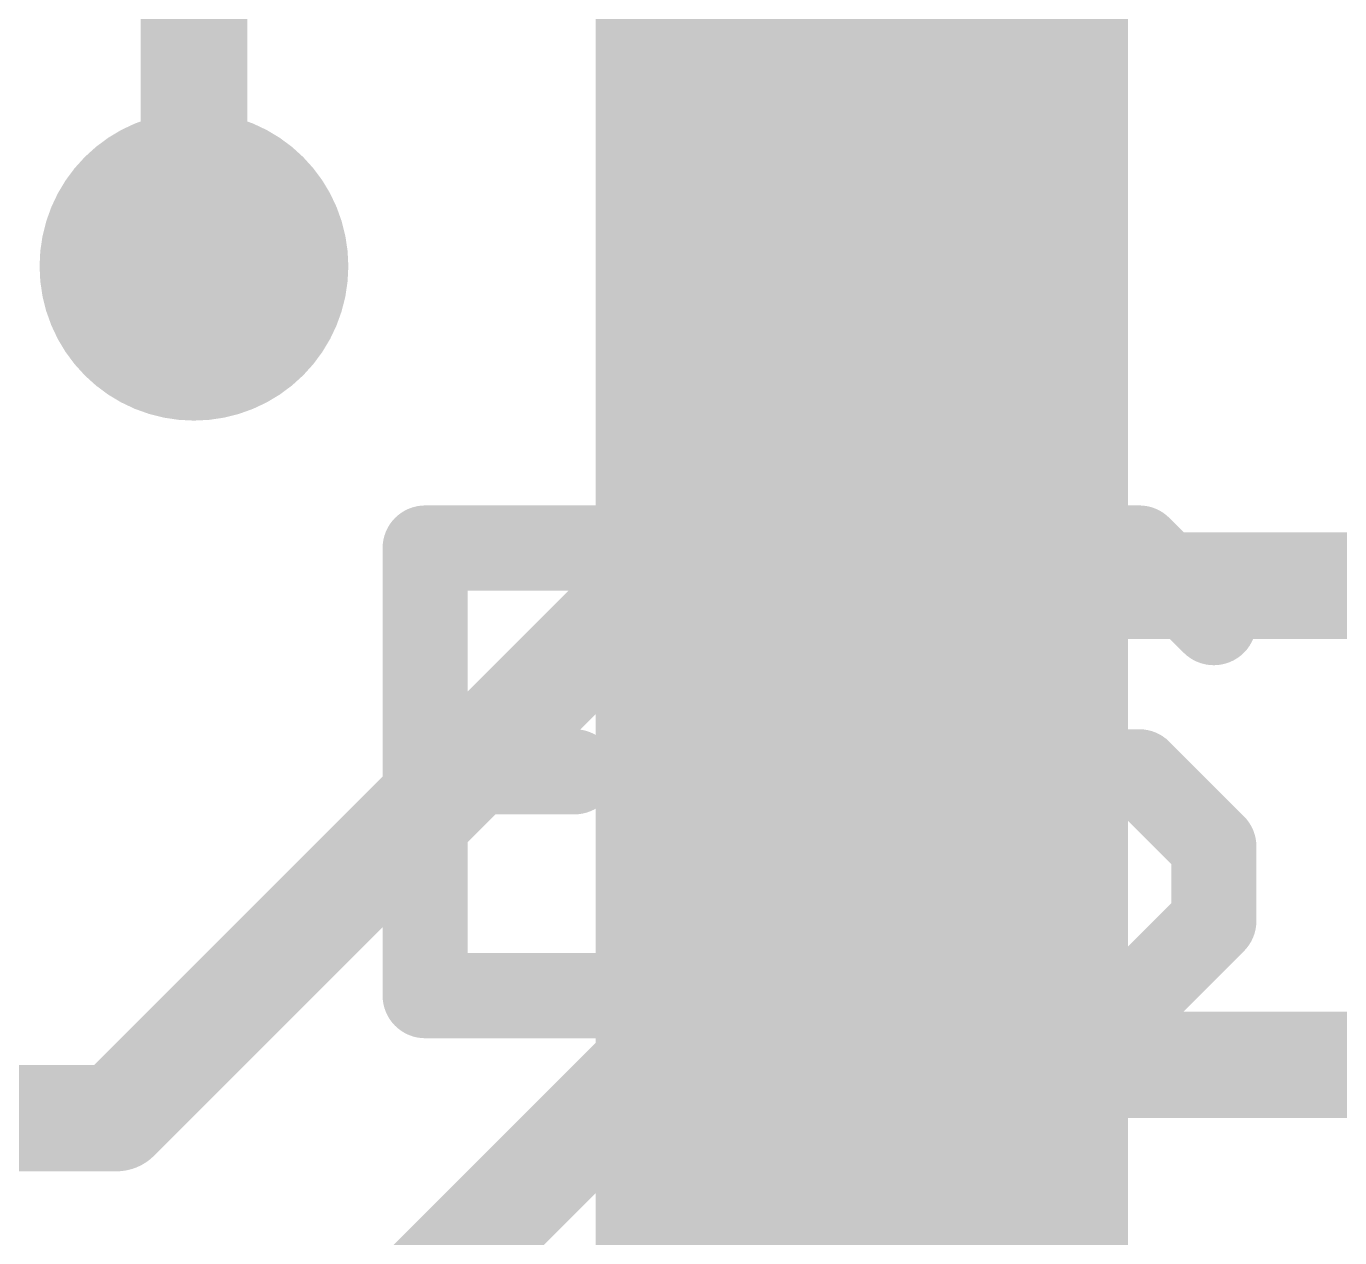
# Model space of a CAD drawing. Extents: x -8 to 102, y -79 to 54.
# Drawn here: x 73.445 to 76.578, y 7.843 to 10.732 of the extents above; entities that cross this region are included whole.
import ezdxf

# ---------------------------------------------------------------- set-up
doc = ezdxf.new("R2010")
doc.units = 0
for name, color, linetype in [('1', 12, 'CONTINUOUS'), ('16', 132, 'CONTINUOUS'), ('18', 110, 'CONTINUOUS'), ('21', 41, 'CONTINUOUS')]:
    doc.layers.add(name, color=color, linetype=linetype)

# ---------------------------------------------------------------- blocks, each defined once
blk = doc.blocks.new('ROUNDV')
at = {"const_width": 0.5}
blk.add_lwpolyline([(0, -0.25, 1), (0, 0.25, 1), (0, -0.25)], format="xyb", dxfattribs=at)

msp = doc.modelspace()

# ---------------------------------------------------------------- linework, layer by layer
at = {"layer": '1'}
for points, const_width in [([(73.845, 17.85), (73.845, 10.16)], 0.254), ([(75.438, 15.494), (75.438, 5.184)], 1.27)]:
    msp.add_lwpolyline(points, dxfattribs=dict(at, const_width=const_width))
at = {"layer": '1', "const_width": 0.127}
msp.add_lwpolyline([(73.7815, 10.16, 1), (73.9085, 10.16)], format="xyb", dxfattribs=at)
at = {"layer": '16', "const_width": 0.254}
for points in [[(73.845, 10.922), (73.845, 10.16)], [(73.66, 8.128), (74.93, 9.398)], [(74.93, 9.398), (87.503, 9.398)], [(74.168, 7.493), (74.93, 8.255)], [(74.93, 8.255), (88.285, 8.255)], [(73.66, 8.128), (36.322, 8.128)]]:
    msp.add_lwpolyline(points, dxfattribs=at)
at = {"layer": '16', "const_width": 0.127}
for points in [[(73.7815, 10.16, 1), (73.9085, 10.16)], [(74.93, 9.4615, 1), (74.93, 9.3345)], [(74.9749, 9.3531, 1), (74.8851, 9.4429)], [(74.93, 8.3185, 1), (74.93, 8.1915)], [(74.9749, 8.2101, 1), (74.8851, 8.2999)], [(73.66, 8.0645, 1), (73.66, 8.1915)], [(73.6151, 8.1729, 1), (73.7049, 8.0831)]]:
    msp.add_lwpolyline(points, format="xyb", dxfattribs=at)
at = {"layer": '21', "const_width": 0.2032}
for points in [[(75.1084, 9.4878), (74.3966, 9.4878)], [(74.3966, 9.4878), (74.3966, 8.4201)], [(75.7439, 9.4878), (75.566, 9.3099)], [(76.0999, 9.4878), (75.7439, 9.4878)], [(76.2778, 9.3099), (76.0999, 9.4878)], [(75.566, 9.3099), (75.566, 9.1319)], [(75.566, 9.1319), (75.7439, 8.954)], [(74.3966, 8.954), (74.7525, 8.954)], [(75.7439, 8.954), (76.0999, 8.954)], [(76.0999, 8.954), (76.2778, 8.776)], [(76.2778, 8.776), (76.2778, 8.5981)], [(75.7439, 8.4201), (75.566, 8.5981)], [(76.2778, 8.5981), (76.0999, 8.4201)], [(74.3966, 8.4201), (75.1084, 8.4201)], [(76.0999, 8.4201), (75.7439, 8.4201)]]:
    msp.add_lwpolyline(points, dxfattribs=at)
at = {"layer": '21', "const_width": 0.1016}
for points in [[(74.3966, 9.5386, 1), (74.3966, 9.437)], [(74.4474, 9.4878, 1), (74.3458, 9.4878)], [(75.1084, 9.437, 1), (75.1084, 9.5386)], [(75.7439, 9.5386, 1), (75.7439, 9.437)], [(75.7799, 9.4519, 1), (75.708, 9.5237)], [(76.1358, 9.5237, 1), (76.0639, 9.4519)], [(76.0999, 9.437, 1), (76.0999, 9.5386)], [(75.6168, 9.3099, 1), (75.5152, 9.3099)], [(75.5301, 9.3458, 1), (75.6019, 9.2739)], [(76.2419, 9.2739, 1), (76.3137, 9.3458)], [(75.6019, 9.1678, 1), (75.5301, 9.096)], [(75.5152, 9.1319, 1), (75.6168, 9.1319)], [(74.3966, 9.0048, 1), (74.3966, 8.9032)], [(74.7525, 8.9032, 1), (74.7525, 9.0048)], [(75.7439, 9.0048, 1), (75.7439, 8.9032)], [(76.1358, 8.9899, 1), (76.0639, 8.918)], [(76.0999, 8.9032, 1), (76.0999, 9.0048)], [(75.708, 8.918, 1), (75.7799, 8.9899)], [(76.3286, 8.776, 1), (76.227, 8.776)], [(76.2419, 8.7401, 1), (76.3137, 8.8119)], [(75.6019, 8.634, 1), (75.5301, 8.5621)], [(76.3137, 8.5621, 1), (76.2419, 8.634)], [(76.227, 8.5981, 1), (76.3286, 8.5981)], [(74.3966, 8.4709, 1), (74.3966, 8.3693)], [(75.1084, 8.3693, 1), (75.1084, 8.4709)], [(75.7439, 8.4709, 1), (75.7439, 8.3693)], [(75.708, 8.3842, 1), (75.7799, 8.456)], [(76.0639, 8.456, 1), (76.1358, 8.3842)], [(76.0999, 8.3693, 1), (76.0999, 8.4709)], [(74.3458, 8.4201, 1), (74.4474, 8.4201)]]:
    msp.add_lwpolyline(points, format="xyb", dxfattribs=at)

# ---------------------------------------------------------------- block references
at = {"layer": '18', "xscale": 0.7366, "yscale": 0.7366}
msp.add_blockref('ROUNDV', (73.845, 10.16), dxfattribs=at)
msp.add_blockref('ROUNDV', (73.845, 10.16), dxfattribs=at)

doc.saveas('drawing.dxf')
